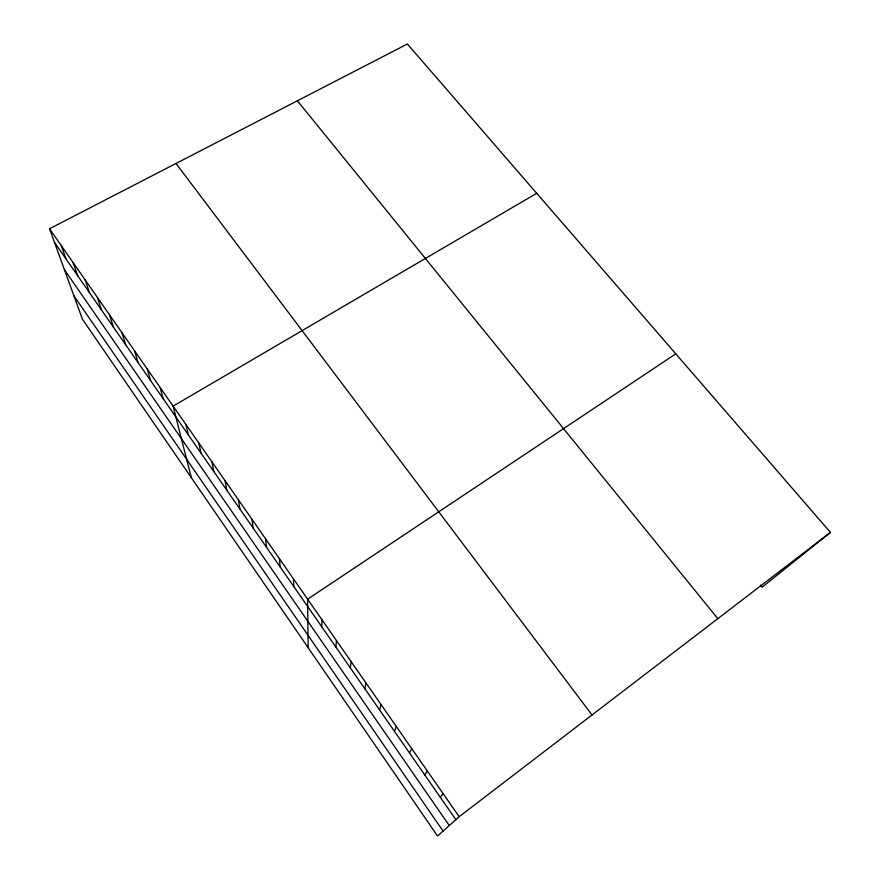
<?xml version="1.0" encoding="UTF-8"?>
<svg xmlns="http://www.w3.org/2000/svg" width="880" height="880" viewBox="0 0 880 880"><rect width="100%" height="100%" fill="white"/><g stroke="black" fill="none" stroke-linecap="round" stroke-linejoin="round"><path stroke-width="1.32" d="M321.728 626.725L321.948 619.74M335.929 647.152L336.468 640.574M350.295 667.81L351.153 661.65M364.837 688.732L366.014 682.99M379.555 709.896L381.073 704.594M394.449 731.313L396.308 726.462M409.519 752.994L411.73 748.594M424.787 774.95L427.35 771.012M440.231 797.17L443.168 793.716M830.467 532.4L459.184 816.706L437.536 836L82.434 319.242L49.533 228.756L407.385 44L830.467 532.4L762.124 587.18L760.397 585.112M675.785 353.837L307.615 599.17L308.121 647.669M536.712 193.292L173.118 406.131L191.356 477.752M297.396 100.793L717.827 618.651M176.011 163.46L592.02 714.989M49.533 228.756L459.184 816.706M54.472 242.341L455.873 819.665M64.427 269.709L449.262 825.55M73.898 295.779L443.047 831.083M61.281 245.619L66.022 258.951M73.15 262.658L77.693 275.737M85.162 279.895L89.496 292.721M97.306 297.319L101.431 309.881M109.582 314.952L113.498 327.228M122.001 332.772L125.697 344.773M134.563 350.801L138.028 362.516M147.268 369.028L150.502 380.457M160.116 387.475L163.119 398.596M185.889 424.457L188.397 434.962M198.792 442.981L201.058 453.178M211.849 461.725L213.862 471.592M225.06 480.678L226.82 490.215M238.414 499.851L239.91 509.058M251.933 519.255L253.154 528.11M265.606 538.879L266.552 547.371M279.444 558.734L280.115 566.874M293.447 578.831L293.821 586.586"/></g></svg>
